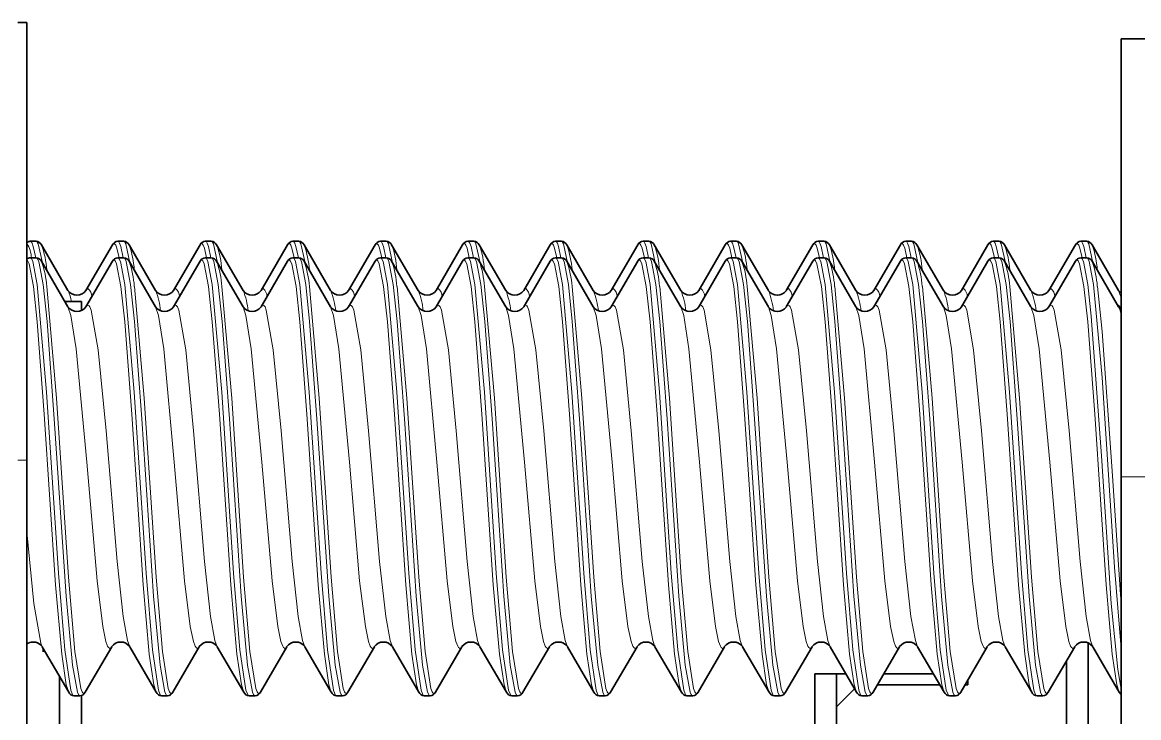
# Model space of a CAD drawing. Extents: x 386 to 1062, y 188 to 634.
# Drawn here: x 771.57 to 776.68, y 433.82 to 437 of the extents above; entities that cross this region are included whole.
import ezdxf

# ---------------------------------------------------------------- set-up
doc = ezdxf.new("R2010")
doc.units = 0

msp = doc.modelspace()

# ---------------------------------------------------------------- linework, layer by layer
at = {"color": 7, "lineweight": 35, "ltscale": 0.001021}
msp.add_line((771.5948, 437), (771.554, 437), dxfattribs=at)
at = {"color": 7, "lineweight": 35, "ltscale": 0.05}
for p, q in [((771.5948, 435), (771.5948, 437)), ((776.5948, 434.9248), (776.5948, 436.9248))]:
    msp.add_line(p, q, dxfattribs=at)
at = {"color": 7, "lineweight": 35, "ltscale": 0.020125}
msp.add_line((776.5948, 436.9248), (777.3998, 436.9248), dxfattribs=at)
at = {"color": 7, "lineweight": 35, "ltscale": 0.000669861}
for p, q in [((771.6107, 436), (771.6375, 436)), ((772.4106, 436), (772.4374, 436)), ((773.6107, 436), (773.6375, 436)), ((774.4106, 436), (774.4374, 436)), ((775.6107, 436), (775.6375, 436)), ((776.4106, 436), (776.4374, 436)), ((771.6107, 435.9248), (771.6375, 435.9248)), ((772.4106, 435.9248), (772.4374, 435.9248)), ((773.6107, 435.9248), (773.6375, 435.9248)), ((774.4106, 435.9248), (774.4374, 435.9248)), ((775.6107, 435.9248), (775.6375, 435.9248)), ((776.4106, 435.9248), (776.4374, 435.9248)), ((772.6107, 433.9248), (772.6375, 433.9248)), ((773.4106, 433.9248), (773.4374, 433.9248)), ((774.6107, 433.9248), (774.6375, 433.9248)), ((775.4106, 433.9248), (775.4374, 433.9248))]:
    msp.add_line(p, q, dxfattribs=at)
at = {"color": 7, "lineweight": 35, "ltscale": 0.006017}
for p, q in [((771.6619, 435.9839), (771.783, 435.7758)), ((771.9862, 435.9839), (771.8652, 435.7758)), ((772.0619, 435.9839), (772.1829, 435.7758)), ((772.4619, 435.9839), (772.5829, 435.7758)), ((772.7862, 435.9839), (772.6652, 435.7758)), ((773.2619, 435.9839), (773.3829, 435.7758)), ((773.5862, 435.9839), (773.4651, 435.7758)), ((773.6619, 435.9839), (773.783, 435.7758)), ((773.9862, 435.9839), (773.8652, 435.7758)), ((774.0619, 435.9839), (774.1829, 435.7758)), ((774.4619, 435.9839), (774.5829, 435.7758)), ((774.7862, 435.9839), (774.6652, 435.7758)), ((775.2619, 435.9839), (775.3829, 435.7758)), ((775.5862, 435.9839), (775.4651, 435.7758)), ((775.6619, 435.9839), (775.783, 435.7758)), ((775.9862, 435.9839), (775.8652, 435.7758)), ((776.0619, 435.9839), (776.1829, 435.7758)), ((776.4619, 435.9839), (776.5829, 435.7758)), ((771.6619, 435.9087), (771.783, 435.7006)), ((771.9862, 435.9087), (771.8652, 435.7006)), ((772.0619, 435.9087), (772.1829, 435.7006)), ((772.4619, 435.9087), (772.5829, 435.7006)), ((772.7862, 435.9087), (772.6652, 435.7006)), ((773.2619, 435.9087), (773.3829, 435.7006)), ((773.5862, 435.9087), (773.4651, 435.7006)), ((773.6619, 435.9087), (773.783, 435.7006)), ((773.9862, 435.9087), (773.8652, 435.7006)), ((774.0619, 435.9087), (774.1829, 435.7006)), ((774.4619, 435.9087), (774.5829, 435.7006)), ((774.7862, 435.9087), (774.6652, 435.7006)), ((775.2619, 435.9087), (775.3829, 435.7006)), ((775.5862, 435.9087), (775.4651, 435.7006)), ((775.6619, 435.9087), (775.783, 435.7006)), ((775.9862, 435.9087), (775.8652, 435.7006)), ((776.0619, 435.9087), (776.1829, 435.7006)), ((776.4619, 435.9087), (776.5829, 435.7006)), ((772.2619, 433.9409), (772.3829, 434.1489)), ((772.6619, 433.9409), (772.783, 434.1489)), ((773.0619, 433.9409), (773.1829, 434.1489)), ((773.4619, 433.9409), (773.5829, 434.1489)), ((774.2619, 433.9409), (774.3829, 434.1489)), ((774.6619, 433.9409), (774.783, 434.1489)), ((775.0619, 433.9409), (775.1829, 434.1489)), ((775.4619, 433.9409), (775.5829, 434.1489)), ((776.2619, 433.9409), (776.3829, 434.1489))]:
    msp.add_line(p, q, dxfattribs=at)
at = {"color": 7, "lineweight": 35, "ltscale": 0.000671387}
for p, q in [((772.0106, 436), (772.0375, 436)), ((772.8106, 436), (772.8375, 436)), ((773.2106, 436), (773.2375, 436)), ((774.0106, 436), (774.0375, 436)), ((774.8106, 436), (774.8375, 436)), ((775.2106, 436), (775.2375, 436)), ((776.0106, 436), (776.0375, 436)), ((772.0106, 435.9248), (772.0375, 435.9248)), ((772.8106, 435.9248), (772.8375, 435.9248)), ((773.2106, 435.9248), (773.2375, 435.9248)), ((774.0106, 435.9248), (774.0375, 435.9248)), ((774.8106, 435.9248), (774.8375, 435.9248)), ((775.2106, 435.9248), (775.2375, 435.9248)), ((776.0106, 435.9248), (776.0375, 435.9248)), ((771.8106, 433.9248), (771.8375, 433.9248)), ((772.2106, 433.9248), (772.2375, 433.9248)), ((773.0106, 433.9248), (773.0375, 433.9248)), ((773.8106, 433.9248), (773.8375, 433.9248)), ((774.2106, 433.9248), (774.2375, 433.9248)), ((775.0106, 433.9248), (775.0375, 433.9248)), ((775.8106, 433.9248), (775.8375, 433.9248)), ((776.2106, 433.9248), (776.2375, 433.9248))]:
    msp.add_line(p, q, dxfattribs=at)
at = {"color": 7, "lineweight": 35, "ltscale": 0.006018}
for p, q in [((772.3862, 435.9839), (772.2651, 435.7758)), ((772.8619, 435.9839), (772.983, 435.7758)), ((773.1862, 435.9839), (773.0651, 435.7758)), ((774.3862, 435.9839), (774.2651, 435.7758)), ((774.8619, 435.9839), (774.983, 435.7758)), ((775.1862, 435.9839), (775.0651, 435.7758)), ((776.3862, 435.9839), (776.2651, 435.7758)), ((772.3862, 435.9087), (772.2651, 435.7006)), ((772.8619, 435.9087), (772.983, 435.7006)), ((773.1862, 435.9087), (773.0651, 435.7006)), ((774.3862, 435.9087), (774.2651, 435.7006)), ((774.8619, 435.9087), (774.983, 435.7006)), ((775.1862, 435.9087), (775.0651, 435.7006)), ((776.3862, 435.9087), (776.2651, 435.7006)), ((771.7862, 433.9409), (771.6652, 434.1489)), ((771.8619, 433.9409), (771.983, 434.1489)), ((772.5862, 433.9409), (772.4651, 434.1489)), ((772.9862, 433.9409), (772.8652, 434.1489)), ((773.7862, 433.9409), (773.6652, 434.1489)), ((773.8619, 433.9409), (773.983, 434.1489)), ((774.5862, 433.9409), (774.4651, 434.1489)), ((774.9862, 433.9409), (774.8652, 434.1489)), ((775.7862, 433.9409), (775.6652, 434.1489)), ((775.8619, 433.9409), (775.983, 434.1489)), ((776.5862, 433.9409), (776.4651, 434.1489))]:
    msp.add_line(p, q, dxfattribs=at)
at = {"color": 7, "lineweight": 13, "ltscale": 0.000798874}
msp.add_line((776.5829, 435.7758), (776.5939, 435.7458), dxfattribs=at)
at = {"color": 7, "lineweight": 35, "ltscale": 0.000424612}
msp.add_line((776.5948, 435.7637), (776.5829, 435.7758), dxfattribs=at)
at = {"color": 7, "lineweight": 35, "ltscale": 0.001897}
msp.add_line((771.7689, 435.7248), (771.8448, 435.7248), dxfattribs=at)
at = {"color": 7, "lineweight": 35, "ltscale": 0.001027}
msp.add_line((771.8448, 435.7248), (771.8448, 435.6837), dxfattribs=at)
at = {"color": 7, "lineweight": 35, "ltscale": 0.000420844}
msp.add_line((776.5947, 435.6885), (776.5829, 435.7006), dxfattribs=at)
at = {"color": 7, "lineweight": 13, "ltscale": 0.001021}
msp.add_line((771.5948, 435), (771.554, 435), dxfattribs=at)
at = {"color": 7, "lineweight": 35}
msp.add_line((771.5948, 406), (771.5948, 435), dxfattribs=at)
at = {"color": 7, "lineweight": 35, "ltscale": 0.2125}
msp.add_line((776.5948, 434.9248), (776.5948, 426.4248), dxfattribs=at)
at = {"color": 7, "lineweight": 13, "ltscale": 0.020125}
msp.add_line((776.5948, 434.9248), (777.3998, 434.9248), dxfattribs=at)
at = {"color": 7, "lineweight": 35, "ltscale": 0.000405121}
msp.add_line((771.6698, 434.1248), (771.6698, 434.141), dxfattribs=at)
at = {"color": 7, "lineweight": 35, "ltscale": 0.006019}
for p, q in [((772.1862, 433.9409), (772.0651, 434.1489)), ((773.3862, 433.9409), (773.2651, 434.1489)), ((774.1862, 433.9409), (774.0651, 434.1489)), ((775.3862, 433.9409), (775.2651, 434.1489)), ((776.1862, 433.9409), (776.0651, 434.1489))]:
    msp.add_line(p, q, dxfattribs=at)
at = {"color": 7, "lineweight": 35, "ltscale": 0.009776}
msp.add_line((776.4448, 434.1658), (776.4448, 433.7748), dxfattribs=at)
msp.add_line((776.4448, 434.1658), (776.4448, 433.7748), dxfattribs=at)
at = {"color": 7, "lineweight": 35, "ltscale": 0.033964}
msp.add_line((776.3448, 432.7248), (776.3448, 434.0833), dxfattribs=at)
msp.add_line((776.3448, 432.7248), (776.3448, 434.0833), dxfattribs=at)
at = {"color": 7, "lineweight": 35, "ltscale": 0.0075}
msp.add_line((775.1948, 434.0248), (775.1948, 433.7248), dxfattribs=at)
at = {"color": 7, "lineweight": 35, "ltscale": 0.003566}
msp.add_line((775.3374, 434.0248), (775.1948, 434.0248), dxfattribs=at)
at = {"color": 7, "lineweight": 35, "ltscale": 0.003751}
msp.add_line((775.2948, 434.0248), (775.2948, 433.8748), dxfattribs=at)
msp.add_line((775.2948, 434.0248), (775.2948, 433.8748), dxfattribs=at)
at = {"color": 7, "lineweight": 35, "ltscale": 0.03}
msp.add_line((775.2948, 434.0248), (775.2948, 432.8248), dxfattribs=at)
at = {"color": 7, "lineweight": 35, "ltscale": 0.005666}
msp.add_line((775.7374, 434.0248), (775.5107, 434.0248), dxfattribs=at)
at = {"color": 7, "lineweight": 35, "ltscale": 0.005932}
msp.add_line((771.7448, 434.0121), (771.7448, 433.7748), dxfattribs=at)
at = {"color": 7, "lineweight": 35, "ltscale": 0.009682}
msp.add_line((771.7448, 433.6248), (771.7448, 434.0121), dxfattribs=at)
at = {"color": 7, "lineweight": 35, "ltscale": 0.007121}
for p, q in [((775.7665, 433.9748), (775.4816, 433.9748)), ((775.7665, 433.9748), (775.4816, 433.9748)), ((775.4816, 433.9748), (775.7665, 433.9748))]:
    msp.add_line(p, q, dxfattribs=at)
at = {"color": 7, "lineweight": 35, "ltscale": 0.000328064}
for p, q in [((775.8948, 433.9748), (775.8817, 433.9748)), ((775.8948, 433.9748), (775.8817, 433.9748)), ((775.8817, 433.9748), (775.8948, 433.9748))]:
    msp.add_line(p, q, dxfattribs=at)
at = {"color": 7, "lineweight": 35, "ltscale": 0.000565338}
for p, q in [((775.8948, 433.9974), (775.8948, 433.9748)), ((775.8948, 433.9974), (775.8948, 433.9748)), ((775.8948, 433.9748), (775.8948, 433.9974))]:
    msp.add_line(p, q, dxfattribs=at)
at = {"color": 7, "lineweight": 35, "ltscale": 0.032528}
msp.add_line((771.8448, 432.6248), (771.8448, 433.9259), dxfattribs=at)
at = {"color": 7, "lineweight": 35, "ltscale": 0.002903}
msp.add_line((775.3769, 433.9569), (775.2948, 433.8748), dxfattribs=at)
msp.add_line((775.3769, 433.9569), (775.2948, 433.8748), dxfattribs=at)
msp.add_line((775.3769, 433.9569), (775.2948, 433.8748), dxfattribs=at)
at = {"color": 7, "lineweight": 35, "ltscale": 0.000336425}
msp.add_line((776.5948, 433.9305), (776.5862, 433.9409), dxfattribs=at)
at = {"color": 7, "lineweight": 35, "ltscale": 0.0225}
msp.add_line((775.2948, 433.8748), (775.2948, 432.9748), dxfattribs=at)
msp.add_line((775.2948, 433.8748), (775.2948, 432.9748), dxfattribs=at)
at = {"color": 7, "lineweight": 13}
for points in [[(771.6355, 435.9247), (771.6245, 435.9762), (771.619, 435.9914), (771.6152, 435.9974), (771.6133, 435.9991), (771.6105, 436)], [(771.666, 435.9017), (771.6472, 435.9884), (771.6429, 435.9964), (771.6407, 435.9987), (771.6386, 435.9998), (771.6375, 436)], [(772.0165, 435.9247), (772.0063, 435.9694), (772.0011, 435.9825), (771.9976, 435.9877), (771.9959, 435.9891), (771.9933, 435.99)], [(772.0355, 435.9247), (772.0245, 435.9762), (772.019, 435.9914), (772.0153, 435.9974), (772.0134, 435.9991), (772.0106, 436)], [(772.0659, 435.9017), (772.0472, 435.9884), (772.0429, 435.9964), (772.0408, 435.9987), (772.0386, 435.9998), (772.0375, 436)], [(772.4165, 435.9247), (772.4063, 435.9694), (772.4011, 435.9825), (772.3976, 435.9877), (772.3959, 435.9891), (772.3932, 435.99)], [(772.4355, 435.9247), (772.4246, 435.9762), (772.4189, 435.9914), (772.4152, 435.9974), (772.4134, 435.9991), (772.4106, 436)], [(772.4659, 435.9017), (772.4471, 435.9884), (772.4429, 435.9964), (772.4407, 435.9987), (772.4386, 435.9998), (772.4376, 436)], [(772.8165, 435.9247), (772.8063, 435.9694), (772.8011, 435.9825), (772.7976, 435.9877), (772.7959, 435.9891), (772.7933, 435.99)], [(772.8355, 435.9247), (772.8245, 435.9762), (772.819, 435.9914), (772.8152, 435.9974), (772.8134, 435.9991), (772.8105, 436)], [(772.866, 435.9017), (772.8472, 435.9884), (772.8429, 435.9964), (772.8408, 435.9987), (772.8386, 435.9998), (772.8375, 436)], [(773.2165, 435.9247), (773.2063, 435.9694), (773.2011, 435.9825), (773.1976, 435.9877), (773.1959, 435.9891), (773.1933, 435.99)], [(773.2355, 435.9247), (773.2245, 435.9762), (773.219, 435.9914), (773.2153, 435.9974), (773.2134, 435.9991), (773.2106, 436)], [(773.2659, 435.9017), (773.2471, 435.9884), (773.2429, 435.9964), (773.2407, 435.9987), (773.2386, 435.9998), (773.2375, 436)], [(773.6165, 435.9247), (773.6063, 435.9694), (773.6011, 435.9825), (773.5976, 435.9877), (773.5959, 435.9891), (773.5933, 435.99)], [(773.6355, 435.9247), (773.6245, 435.9762), (773.619, 435.9914), (773.6152, 435.9974), (773.6133, 435.9991), (773.6105, 436)], [(773.666, 435.9017), (773.6472, 435.9884), (773.6429, 435.9964), (773.6407, 435.9987), (773.6386, 435.9998), (773.6375, 436)], [(774.0165, 435.9247), (774.0063, 435.9694), (774.0011, 435.9825), (773.9976, 435.9877), (773.9959, 435.9891), (773.9933, 435.99)], [(774.0355, 435.9247), (774.0245, 435.9762), (774.019, 435.9914), (774.0153, 435.9974), (774.0134, 435.9991), (774.0106, 436)], [(774.0659, 435.9017), (774.0472, 435.9884), (774.0429, 435.9964), (774.0408, 435.9987), (774.0386, 435.9998), (774.0375, 436)], [(774.4165, 435.9247), (774.4063, 435.9694), (774.4011, 435.9825), (774.3976, 435.9877), (774.3959, 435.9891), (774.3932, 435.99)], [(774.4355, 435.9247), (774.4246, 435.9762), (774.4189, 435.9914), (774.4152, 435.9974), (774.4134, 435.9991), (774.4106, 436)], [(774.4659, 435.9017), (774.4471, 435.9884), (774.4429, 435.9964), (774.4407, 435.9987), (774.4386, 435.9998), (774.4376, 436)], [(774.8165, 435.9247), (774.8063, 435.9694), (774.8011, 435.9825), (774.7976, 435.9877), (774.7959, 435.9891), (774.7933, 435.99)], [(774.8355, 435.9247), (774.8245, 435.9762), (774.819, 435.9914), (774.8152, 435.9974), (774.8134, 435.9991), (774.8105, 436)], [(774.866, 435.9017), (774.8472, 435.9884), (774.8429, 435.9964), (774.8408, 435.9987), (774.8386, 435.9998), (774.8375, 436)], [(775.2165, 435.9247), (775.2063, 435.9694), (775.2011, 435.9825), (775.1976, 435.9877), (775.1959, 435.9891), (775.1933, 435.99)], [(775.2355, 435.9247), (775.2245, 435.9762), (775.219, 435.9914), (775.2153, 435.9974), (775.2134, 435.9991), (775.2106, 436)], [(775.2659, 435.9017), (775.2471, 435.9884), (775.2429, 435.9964), (775.2407, 435.9987), (775.2386, 435.9998), (775.2375, 436)], [(775.6165, 435.9247), (775.6063, 435.9694), (775.6011, 435.9825), (775.5976, 435.9877), (775.5959, 435.9891), (775.5933, 435.99)], [(775.6355, 435.9247), (775.6245, 435.9762), (775.619, 435.9914), (775.6152, 435.9974), (775.6133, 435.9991), (775.6105, 436)], [(775.666, 435.9017), (775.6472, 435.9884), (775.6429, 435.9964), (775.6407, 435.9987), (775.6386, 435.9998), (775.6375, 436)], [(776.0165, 435.9247), (776.0063, 435.9694), (776.0011, 435.9825), (775.9976, 435.9877), (775.9959, 435.9891), (775.9933, 435.99)], [(776.0355, 435.9247), (776.0245, 435.9762), (776.019, 435.9914), (776.0153, 435.9974), (776.0134, 435.9991), (776.0106, 436)], [(776.0659, 435.9017), (776.0472, 435.9884), (776.0429, 435.9964), (776.0408, 435.9987), (776.0386, 435.9998), (776.0375, 436)], [(776.4165, 435.9247), (776.4063, 435.9694), (776.4011, 435.9825), (776.3976, 435.9877), (776.3959, 435.9891), (776.3932, 435.99)], [(776.4355, 435.9247), (776.4246, 435.9762), (776.4189, 435.9914), (776.4152, 435.9974), (776.4134, 435.9991), (776.4106, 436)], [(776.4659, 435.9017), (776.4471, 435.9884), (776.4429, 435.9964), (776.4407, 435.9987), (776.4386, 435.9998), (776.4376, 436)], [(771.6252, 435.793), (771.6051, 435.8977), (771.5983, 435.9117), (771.5948, 435.9145)], [(771.6425, 435.8023), (771.6225, 435.9074), (771.6157, 435.9217), (771.6122, 435.9245), (771.6105, 435.9248)], [(771.6693, 435.8023), (771.6494, 435.9072), (771.6426, 435.9215), (771.6392, 435.9244), (771.6375, 435.9248)], [(772.0251, 435.793), (772.0052, 435.8974), (771.9984, 435.9116), (771.9949, 435.9144), (771.9933, 435.9148)], [(772.0425, 435.8023), (772.0225, 435.9074), (772.0157, 435.9217), (772.0122, 435.9245), (772.0106, 435.9248)], [(772.0693, 435.8023), (772.0494, 435.9072), (772.0426, 435.9215), (772.0392, 435.9244), (772.0375, 435.9248)], [(772.4252, 435.793), (772.4052, 435.8974), (772.3984, 435.9116), (772.395, 435.9144), (772.3932, 435.9148)], [(772.4424, 435.8023), (772.4225, 435.9074), (772.4156, 435.9217), (772.4122, 435.9245), (772.4106, 435.9248)], [(772.4693, 435.8023), (772.4494, 435.9072), (772.4426, 435.9215), (772.4392, 435.9244), (772.4376, 435.9248)], [(772.8252, 435.793), (772.8052, 435.8974), (772.7983, 435.9116), (772.7949, 435.9144), (772.7933, 435.9148)], [(772.8425, 435.8023), (772.8225, 435.9074), (772.8157, 435.9217), (772.8122, 435.9245), (772.8105, 435.9248)], [(772.8693, 435.8023), (772.8494, 435.9072), (772.8426, 435.9215), (772.8392, 435.9244), (772.8375, 435.9248)], [(773.2252, 435.793), (773.2052, 435.8974), (773.1984, 435.9116), (773.1949, 435.9144), (773.1933, 435.9148)], [(773.2425, 435.8023), (773.2225, 435.9074), (773.2156, 435.9217), (773.2122, 435.9245), (773.2106, 435.9248)], [(773.2693, 435.8023), (773.2495, 435.9072), (773.2426, 435.9215), (773.2392, 435.9244), (773.2375, 435.9248)], [(773.6252, 435.793), (773.6052, 435.8974), (773.5984, 435.9116), (773.5949, 435.9144), (773.5933, 435.9148)], [(773.6425, 435.8023), (773.6225, 435.9074), (773.6157, 435.9217), (773.6122, 435.9245), (773.6105, 435.9248)], [(773.6693, 435.8023), (773.6494, 435.9072), (773.6426, 435.9215), (773.6392, 435.9244), (773.6375, 435.9248)], [(774.0251, 435.793), (774.0052, 435.8974), (773.9984, 435.9116), (773.9949, 435.9144), (773.9933, 435.9148)], [(774.0425, 435.8023), (774.0225, 435.9074), (774.0157, 435.9217), (774.0122, 435.9245), (774.0106, 435.9248)], [(774.0693, 435.8023), (774.0494, 435.9072), (774.0426, 435.9215), (774.0392, 435.9244), (774.0375, 435.9248)], [(774.4252, 435.793), (774.4052, 435.8974), (774.3984, 435.9116), (774.395, 435.9144), (774.3932, 435.9148)], [(774.4424, 435.8023), (774.4225, 435.9074), (774.4156, 435.9217), (774.4122, 435.9245), (774.4106, 435.9248)], [(774.4693, 435.8023), (774.4494, 435.9072), (774.4426, 435.9215), (774.4392, 435.9244), (774.4376, 435.9248)], [(774.8252, 435.793), (774.8052, 435.8974), (774.7983, 435.9116), (774.7949, 435.9144), (774.7933, 435.9148)], [(774.8425, 435.8023), (774.8225, 435.9074), (774.8157, 435.9217), (774.8122, 435.9245), (774.8105, 435.9248)], [(774.8693, 435.8023), (774.8494, 435.9072), (774.8426, 435.9215), (774.8392, 435.9244), (774.8375, 435.9248)], [(775.2252, 435.793), (775.2052, 435.8974), (775.1984, 435.9116), (775.1949, 435.9144), (775.1933, 435.9148)], [(775.2425, 435.8023), (775.2225, 435.9074), (775.2156, 435.9217), (775.2122, 435.9245), (775.2106, 435.9248)], [(775.2693, 435.8023), (775.2495, 435.9072), (775.2426, 435.9215), (775.2392, 435.9244), (775.2375, 435.9248)], [(775.6252, 435.793), (775.6052, 435.8974), (775.5984, 435.9116), (775.5949, 435.9144), (775.5933, 435.9148)], [(775.6425, 435.8023), (775.6225, 435.9074), (775.6157, 435.9217), (775.6122, 435.9245), (775.6105, 435.9248)], [(775.6693, 435.8023), (775.6494, 435.9072), (775.6426, 435.9215), (775.6392, 435.9244), (775.6375, 435.9248)], [(776.0251, 435.793), (776.0052, 435.8974), (775.9984, 435.9116), (775.9949, 435.9144), (775.9933, 435.9148)], [(776.0425, 435.8023), (776.0225, 435.9074), (776.0157, 435.9217), (776.0122, 435.9245), (776.0106, 435.9248)], [(776.0693, 435.8023), (776.0494, 435.9072), (776.0426, 435.9215), (776.0392, 435.9244), (776.0375, 435.9248)], [(776.4252, 435.793), (776.4052, 435.8974), (776.3984, 435.9116), (776.395, 435.9144), (776.3932, 435.9148)], [(776.4424, 435.8023), (776.4225, 435.9074), (776.4156, 435.9217), (776.4122, 435.9245), (776.4106, 435.9248)], [(776.4693, 435.8023), (776.4494, 435.9072), (776.4426, 435.9215), (776.4392, 435.9244), (776.4376, 435.9248)], [(771.7862, 433.9409), (771.7753, 433.974), (771.7543, 434.1143), (771.7264, 434.4319), (771.6746, 435.2101), (771.6425, 435.633), (771.6252, 435.793)], [(771.8105, 433.9248), (771.809, 433.9251), (771.8057, 433.9277), (771.8026, 433.9329), (771.7961, 433.9505), (771.7687, 434.1343), (771.7397, 434.4841), (771.6854, 435.3114), (771.6425, 435.8023)], [(771.8375, 433.9248), (771.8362, 433.925), (771.8337, 433.9265), (771.8311, 433.9298), (771.8259, 433.9411), (771.8035, 434.0638), (771.7742, 434.3792), (771.7204, 435.1901), (771.6873, 435.6345), (771.6693, 435.8023)], [(771.8549, 433.9348), (771.8533, 433.9351), (771.8502, 433.9374), (771.8471, 433.942), (771.841, 433.9581), (771.8145, 434.1268), (771.7855, 434.4666), (771.7312, 435.2842), (771.6866, 435.7941)], [(772.1862, 433.9409), (772.1753, 433.974), (772.1543, 434.1143), (772.1265, 434.4319), (772.0746, 435.2101), (772.0425, 435.633), (772.0251, 435.793)], [(772.2106, 433.9248), (772.209, 433.9251), (772.2057, 433.9277), (772.2025, 433.9329), (772.1962, 433.9505), (772.1686, 434.1343), (772.1397, 434.4841), (772.0853, 435.3114), (772.0425, 435.8023)], [(772.2375, 433.9248), (772.2363, 433.925), (772.2336, 433.9265), (772.2311, 433.9298), (772.226, 433.9411), (772.2035, 434.0638), (772.1742, 434.3792), (772.1204, 435.1901), (772.0872, 435.6345), (772.0693, 435.8023)], [(772.2548, 433.9348), (772.2533, 433.9351), (772.2502, 433.9374), (772.2471, 433.942), (772.241, 433.9581), (772.2145, 434.1268), (772.1855, 434.4666), (772.1312, 435.2842), (772.0866, 435.7941)], [(772.5862, 433.9409), (772.5753, 433.974), (772.5543, 434.1143), (772.5264, 434.4319), (772.4747, 435.2101), (772.4425, 435.633), (772.4252, 435.793)], [(772.6105, 433.9248), (772.6089, 433.9251), (772.6057, 433.9277), (772.6025, 433.9329), (772.5961, 433.9505), (772.5687, 434.1343), (772.5397, 434.4841), (772.4854, 435.3114), (772.4424, 435.8023)], [(772.6375, 433.9248), (772.6362, 433.925), (772.6337, 433.9265), (772.6311, 433.9298), (772.6259, 433.9411), (772.6035, 434.0638), (772.5742, 434.3792), (772.5204, 435.1901), (772.4872, 435.6345), (772.4693, 435.8023)], [(772.6548, 433.9348), (772.6533, 433.9351), (772.6502, 433.9374), (772.6472, 433.942), (772.641, 433.9581), (772.6145, 434.1268), (772.5854, 434.4666), (772.5312, 435.2842), (772.4866, 435.7941)], [(772.9862, 433.9409), (772.9753, 433.974), (772.9543, 434.1143), (772.9265, 434.4319), (772.8746, 435.2101), (772.8425, 435.633), (772.8252, 435.793)], [(773.0106, 433.9248), (773.009, 433.9251), (773.0057, 433.9277), (773.0025, 433.9329), (772.9962, 433.9505), (772.9687, 434.1343), (772.9397, 434.4841), (772.8854, 435.3114), (772.8425, 435.8023)], [(773.0375, 433.9248), (773.0363, 433.925), (773.0337, 433.9265), (773.0311, 433.9298), (773.0259, 433.9411), (773.0035, 434.0638), (772.9742, 434.3792), (772.9203, 435.1901), (772.8872, 435.6345), (772.8693, 435.8023)], [(773.0548, 433.9348), (773.0533, 433.9351), (773.0502, 433.9374), (773.0471, 433.942), (773.041, 433.9581), (773.0145, 434.1268), (772.9855, 434.4666), (772.9312, 435.2842), (772.8866, 435.7941)], [(773.3862, 433.9409), (773.3753, 433.974), (773.3543, 434.1143), (773.3265, 434.4319), (773.2747, 435.2101), (773.2425, 435.633), (773.2252, 435.793)], [(773.4106, 433.9248), (773.4089, 433.9251), (773.4058, 433.9277), (773.4025, 433.9329), (773.3962, 433.9505), (773.3687, 434.1343), (773.3397, 434.4841), (773.2853, 435.3114), (773.2425, 435.8023)], [(773.4376, 433.9248), (773.4362, 433.925), (773.4337, 433.9265), (773.4311, 433.9298), (773.426, 433.9411), (773.4035, 434.0638), (773.3742, 434.3792), (773.3204, 435.1901), (773.2872, 435.6345), (773.2693, 435.8023)], [(773.4548, 433.9348), (773.4533, 433.9351), (773.4502, 433.9374), (773.4471, 433.942), (773.441, 433.9581), (773.4145, 434.1268), (773.3854, 434.4666), (773.3312, 435.2842), (773.2866, 435.7941)], [(773.7862, 433.9409), (773.7753, 433.974), (773.7543, 434.1143), (773.7264, 434.4319), (773.6746, 435.2101), (773.6425, 435.633), (773.6252, 435.793)], [(773.8105, 433.9248), (773.809, 433.9251), (773.8057, 433.9277), (773.8026, 433.9329), (773.7961, 433.9505), (773.7687, 434.1343), (773.7397, 434.4841), (773.6854, 435.3114), (773.6425, 435.8023)], [(773.8375, 433.9248), (773.8362, 433.925), (773.8337, 433.9265), (773.8311, 433.9298), (773.8259, 433.9411), (773.8035, 434.0638), (773.7742, 434.3792), (773.7204, 435.1901), (773.6873, 435.6345), (773.6693, 435.8023)], [(773.8549, 433.9348), (773.8533, 433.9351), (773.8502, 433.9374), (773.8471, 433.942), (773.841, 433.9581), (773.8145, 434.1268), (773.7855, 434.4666), (773.7312, 435.2842), (773.6866, 435.7941)], [(774.1862, 433.9409), (774.1753, 433.974), (774.1543, 434.1143), (774.1265, 434.4319), (774.0746, 435.2101), (774.0425, 435.633), (774.0251, 435.793)], [(774.2106, 433.9248), (774.209, 433.9251), (774.2057, 433.9277), (774.2025, 433.9329), (774.1962, 433.9505), (774.1686, 434.1343), (774.1397, 434.4841), (774.0853, 435.3114), (774.0425, 435.8023)], [(774.2375, 433.9248), (774.2363, 433.925), (774.2336, 433.9265), (774.2311, 433.9298), (774.226, 433.9411), (774.2035, 434.0638), (774.1742, 434.3792), (774.1204, 435.1901), (774.0872, 435.6345), (774.0693, 435.8023)], [(774.2548, 433.9348), (774.2533, 433.9351), (774.2502, 433.9374), (774.2471, 433.942), (774.241, 433.9581), (774.2145, 434.1268), (774.1855, 434.4666), (774.1312, 435.2842), (774.0866, 435.7941)], [(774.5862, 433.9409), (774.5753, 433.974), (774.5543, 434.1143), (774.5264, 434.4319), (774.4747, 435.2101), (774.4425, 435.633), (774.4252, 435.793)], [(774.6105, 433.9248), (774.6089, 433.9251), (774.6057, 433.9277), (774.6025, 433.9329), (774.5961, 433.9505), (774.5687, 434.1343), (774.5397, 434.4841), (774.4854, 435.3114), (774.4424, 435.8023)], [(774.6375, 433.9248), (774.6362, 433.925), (774.6337, 433.9265), (774.6311, 433.9298), (774.6259, 433.9411), (774.6035, 434.0638), (774.5742, 434.3792), (774.5204, 435.1901), (774.4872, 435.6345), (774.4693, 435.8023)], [(774.6548, 433.9348), (774.6533, 433.9351), (774.6502, 433.9374), (774.6472, 433.942), (774.641, 433.9581), (774.6145, 434.1268), (774.5854, 434.4666), (774.5312, 435.2842), (774.4866, 435.7941)], [(774.9862, 433.9409), (774.9753, 433.974), (774.9543, 434.1143), (774.9265, 434.4319), (774.8746, 435.2101), (774.8425, 435.633), (774.8252, 435.793)], [(775.0106, 433.9248), (775.009, 433.9251), (775.0057, 433.9277), (775.0025, 433.9329), (774.9962, 433.9505), (774.9687, 434.1343), (774.9397, 434.4841), (774.8854, 435.3114), (774.8425, 435.8023)], [(775.0375, 433.9248), (775.0363, 433.925), (775.0337, 433.9265), (775.0311, 433.9298), (775.0259, 433.9411), (775.0035, 434.0638), (774.9742, 434.3792), (774.9203, 435.1901), (774.8872, 435.6345), (774.8693, 435.8023)], [(775.0548, 433.9348), (775.0533, 433.9351), (775.0502, 433.9374), (775.0471, 433.942), (775.041, 433.9581), (775.0145, 434.1268), (774.9855, 434.4666), (774.9312, 435.2842), (774.8866, 435.7941)], [(775.3862, 433.9409), (775.3753, 433.974), (775.3543, 434.1143), (775.3265, 434.4319), (775.2747, 435.2101), (775.2425, 435.633), (775.2252, 435.793)], [(775.4106, 433.9248), (775.4089, 433.9251), (775.4058, 433.9277), (775.4025, 433.9329), (775.3962, 433.9505), (775.3687, 434.1343), (775.3397, 434.4841), (775.2853, 435.3114), (775.2425, 435.8023)], [(775.4376, 433.9248), (775.4362, 433.925), (775.4337, 433.9265), (775.4311, 433.9298), (775.426, 433.9411), (775.4035, 434.0638), (775.3742, 434.3792), (775.3204, 435.1901), (775.2872, 435.6345), (775.2693, 435.8023)], [(775.4548, 433.9348), (775.4533, 433.9351), (775.4502, 433.9374), (775.4471, 433.942), (775.441, 433.9581), (775.4145, 434.1268), (775.3854, 434.4666), (775.3312, 435.2842), (775.2866, 435.7941)], [(775.7862, 433.9409), (775.7753, 433.974), (775.7543, 434.1143), (775.7264, 434.4319), (775.6746, 435.2101), (775.6425, 435.633), (775.6252, 435.793)], [(775.8105, 433.9248), (775.809, 433.9251), (775.8057, 433.9277), (775.8026, 433.9329), (775.7961, 433.9505), (775.7687, 434.1343), (775.7397, 434.4841), (775.6854, 435.3114), (775.6425, 435.8023)], [(775.8375, 433.9248), (775.8362, 433.925), (775.8337, 433.9265), (775.8311, 433.9298), (775.8259, 433.9411), (775.8035, 434.0638), (775.7742, 434.3792), (775.7204, 435.1901), (775.6873, 435.6345), (775.6693, 435.8023)], [(775.8549, 433.9348), (775.8533, 433.9351), (775.8502, 433.9374), (775.8471, 433.942), (775.841, 433.9581), (775.8145, 434.1268), (775.7855, 434.4666), (775.7312, 435.2842), (775.6866, 435.7941)], [(776.1862, 433.9409), (776.1753, 433.974), (776.1543, 434.1143), (776.1265, 434.4319), (776.0746, 435.2101), (776.0425, 435.633), (776.0251, 435.793)], [(776.2106, 433.9248), (776.209, 433.9251), (776.2057, 433.9277), (776.2025, 433.9329), (776.1962, 433.9505), (776.1686, 434.1343), (776.1397, 434.4841), (776.0853, 435.3114), (776.0425, 435.8023)], [(776.2375, 433.9248), (776.2363, 433.925), (776.2336, 433.9265), (776.2311, 433.9298), (776.226, 433.9411), (776.2035, 434.0638), (776.1742, 434.3792), (776.1204, 435.1901), (776.0872, 435.6345), (776.0693, 435.8023)], [(776.2548, 433.9348), (776.2533, 433.9351), (776.2502, 433.9374), (776.2471, 433.942), (776.241, 433.9581), (776.2145, 434.1268), (776.1855, 434.4666), (776.1312, 435.2842), (776.0866, 435.7941)], [(776.5862, 433.9409), (776.5753, 433.974), (776.5543, 434.1143), (776.5264, 434.4319), (776.4747, 435.2101), (776.4425, 435.633), (776.4252, 435.793)], [(776.5948, 433.9556), (776.5791, 434.0451), (776.5499, 434.3465), (776.5046, 435.0199), (776.4582, 435.6588), (776.4424, 435.8023)], [(776.5948, 434.1412), (776.5645, 434.5124), (776.5075, 435.3786), (776.4693, 435.8023)], [(776.5948, 434.3435), (776.5517, 434.9734), (776.5081, 435.5876), (776.4866, 435.7941)], [(771.874, 435.7083), (771.8771, 435.7074), (771.8792, 435.7058), (771.8832, 435.7002), (771.8892, 435.6862), (771.921, 435.5051), (771.9567, 435.1352), (772.007, 434.5374), (772.0347, 434.2865), (772.0546, 434.1775), (772.0651, 434.1489)], [(772.274, 435.7083), (772.2771, 435.7074), (772.2791, 435.7058), (772.2832, 435.7002), (772.2892, 435.6862), (772.3209, 435.5051), (772.3568, 435.1352), (772.407, 434.5374), (772.4347, 434.2865), (772.4546, 434.1775), (772.4651, 434.1489)], [(772.6741, 435.7083), (772.6771, 435.7074), (772.6791, 435.7058), (772.6832, 435.7002), (772.6892, 435.6862), (772.7209, 435.5051), (772.7567, 435.1352), (772.8069, 434.5374), (772.8347, 434.2865), (772.8546, 434.1775), (772.8652, 434.1489)], [(773.074, 435.7083), (773.0771, 435.7074), (773.0791, 435.7058), (773.0832, 435.7002), (773.0892, 435.6862), (773.121, 435.5051), (773.1567, 435.1352), (773.207, 434.5374), (773.2347, 434.2865), (773.2546, 434.1775), (773.2651, 434.1489)], [(773.4741, 435.7083), (773.4771, 435.7074), (773.4791, 435.7058), (773.4832, 435.7002), (773.4892, 435.6862), (773.5209, 435.5051), (773.5568, 435.1352), (773.607, 434.5374), (773.6346, 434.2865), (773.6546, 434.1775), (773.6652, 434.1489)], [(773.874, 435.7083), (773.8771, 435.7074), (773.8792, 435.7058), (773.8832, 435.7002), (773.8892, 435.6862), (773.921, 435.5051), (773.9567, 435.1352), (774.007, 434.5374), (774.0347, 434.2865), (774.0546, 434.1775), (774.0651, 434.1489)], [(774.274, 435.7083), (774.2771, 435.7074), (774.2791, 435.7058), (774.2832, 435.7002), (774.2892, 435.6862), (774.3209, 435.5051), (774.3568, 435.1352), (774.407, 434.5374), (774.4347, 434.2865), (774.4546, 434.1775), (774.4651, 434.1489)], [(774.6741, 435.7083), (774.6771, 435.7074), (774.6791, 435.7058), (774.6832, 435.7002), (774.6892, 435.6862), (774.7209, 435.5051), (774.7567, 435.1352), (774.8069, 434.5374), (774.8347, 434.2865), (774.8546, 434.1775), (774.8652, 434.1489)], [(775.074, 435.7083), (775.0771, 435.7074), (775.0791, 435.7058), (775.0832, 435.7002), (775.0892, 435.6862), (775.121, 435.5051), (775.1567, 435.1352), (775.207, 434.5374), (775.2347, 434.2865), (775.2546, 434.1775), (775.2651, 434.1489)], [(775.4741, 435.7083), (775.4771, 435.7074), (775.4791, 435.7058), (775.4832, 435.7002), (775.4892, 435.6862), (775.5209, 435.5051), (775.5568, 435.1352), (775.607, 434.5374), (775.6346, 434.2865), (775.6546, 434.1775), (775.6652, 434.1489)], [(775.874, 435.7083), (775.8771, 435.7074), (775.8792, 435.7058), (775.8832, 435.7002), (775.8892, 435.6862), (775.921, 435.5051), (775.9567, 435.1352), (776.007, 434.5374), (776.0347, 434.2865), (776.0546, 434.1775), (776.0651, 434.1489)], [(776.274, 435.7083), (776.2771, 435.7074), (776.2791, 435.7058), (776.2832, 435.7002), (776.2892, 435.6862), (776.3209, 435.5051), (776.3568, 435.1352), (776.407, 434.5374), (776.4347, 434.2865), (776.4546, 434.1775), (776.4651, 434.1489)], [(771.783, 435.7006), (771.7961, 435.6619), (771.8204, 435.5093), (771.8687, 434.9909), (771.9156, 434.4493), (771.9416, 434.2409), (771.9558, 434.1732), (771.9639, 434.1513), (771.9679, 434.1449), (771.972, 434.1417), (771.9741, 434.1413)], [(772.1829, 435.7006), (772.196, 435.6619), (772.2205, 435.5093), (772.2687, 434.9909), (772.3156, 434.4493), (772.3416, 434.2409), (772.3558, 434.1732), (772.3638, 434.1513), (772.3679, 434.1449), (772.372, 434.1417), (772.374, 434.1413)], [(772.5829, 435.7006), (772.5961, 435.6619), (772.6204, 435.5093), (772.6687, 434.9909), (772.7156, 434.4493), (772.7416, 434.2409), (772.7559, 434.1732), (772.7639, 434.1513), (772.7679, 434.1449), (772.772, 434.1417), (772.774, 434.1413)], [(772.983, 435.7006), (772.996, 435.6619), (773.0204, 435.5093), (773.0687, 434.9909), (773.1156, 434.4493), (773.1416, 434.2409), (773.1558, 434.1732), (773.1639, 434.1513), (773.1679, 434.1449), (773.172, 434.1417), (773.1741, 434.1413)], [(773.3829, 435.7006), (773.3961, 435.6619), (773.4205, 435.5093), (773.4687, 434.9909), (773.5156, 434.4493), (773.5416, 434.2409), (773.5558, 434.1732), (773.5638, 434.1513), (773.5679, 434.1449), (773.572, 434.1417), (773.574, 434.1413)], [(773.783, 435.7006), (773.7961, 435.6619), (773.8204, 435.5093), (773.8687, 434.9909), (773.9156, 434.4493), (773.9416, 434.2409), (773.9558, 434.1732), (773.9639, 434.1513), (773.9679, 434.1449), (773.972, 434.1417), (773.9741, 434.1413)], [(774.1829, 435.7006), (774.196, 435.6619), (774.2205, 435.5093), (774.2687, 434.9909), (774.3156, 434.4493), (774.3416, 434.2409), (774.3558, 434.1732), (774.3638, 434.1513), (774.3679, 434.1449), (774.372, 434.1417), (774.374, 434.1413)], [(774.5829, 435.7006), (774.5961, 435.6619), (774.6204, 435.5093), (774.6687, 434.9909), (774.7156, 434.4493), (774.7416, 434.2409), (774.7559, 434.1732), (774.7639, 434.1513), (774.7679, 434.1449), (774.772, 434.1417), (774.774, 434.1413)], [(774.983, 435.7006), (774.996, 435.6619), (775.0204, 435.5093), (775.0687, 434.9909), (775.1156, 434.4493), (775.1416, 434.2409), (775.1558, 434.1732), (775.1639, 434.1513), (775.1679, 434.1449), (775.172, 434.1417), (775.1741, 434.1413)], [(775.3829, 435.7006), (775.3961, 435.6619), (775.4205, 435.5093), (775.4687, 434.9909), (775.5156, 434.4493), (775.5416, 434.2409), (775.5558, 434.1732), (775.5638, 434.1513), (775.5679, 434.1449), (775.572, 434.1417), (775.574, 434.1413)], [(775.783, 435.7006), (775.7961, 435.6619), (775.8204, 435.5093), (775.8687, 434.9909), (775.9156, 434.4493), (775.9416, 434.2409), (775.9558, 434.1732), (775.9639, 434.1513), (775.9679, 434.1449), (775.972, 434.1417), (775.9741, 434.1413)], [(776.1829, 435.7006), (776.196, 435.6619), (776.2205, 435.5093), (776.2687, 434.9909), (776.3156, 434.4493), (776.3416, 434.2409), (776.3558, 434.1732), (776.3638, 434.1513), (776.3679, 434.1449), (776.372, 434.1417), (776.374, 434.1413)], [(771.5948, 434.674), (771.627, 434.3463), (771.6582, 434.1654), (771.6652, 434.1489)]]:
    msp.add_lwpolyline(points, dxfattribs=at)
at = {"color": 7, "lineweight": 35}
for centre, radius, start, end in [((771.6109, 435.9749), 0.0251, 90.7408, 128.2928), ((771.6359, 435.9714), 0.0288, 25.6166, 86.6275), ((772.0123, 435.9714), 0.0288, 93.3691, 154.3686), ((772.0358, 435.9714), 0.0288, 25.6166, 86.6275), ((772.4122, 435.9714), 0.0288, 93.3691, 154.3686), ((772.4359, 435.9714), 0.0288, 25.6166, 86.6275), ((772.8123, 435.9714), 0.0288, 93.3691, 154.3686), ((772.8359, 435.9714), 0.0288, 25.6166, 86.6275), ((773.2122, 435.9714), 0.0288, 93.3691, 154.3686), ((773.2358, 435.9714), 0.0288, 25.6166, 86.6275), ((773.6122, 435.9714), 0.0288, 93.3691, 154.3686), ((773.6359, 435.9714), 0.0288, 25.6166, 86.6275), ((774.0123, 435.9714), 0.0288, 93.3691, 154.3686), ((774.0358, 435.9714), 0.0288, 25.6166, 86.6275), ((774.4122, 435.9714), 0.0288, 93.3691, 154.3686), ((774.4359, 435.9714), 0.0288, 25.6166, 86.6275), ((774.8123, 435.9714), 0.0288, 93.3691, 154.3686), ((774.8359, 435.9714), 0.0288, 25.6166, 86.6275), ((775.2122, 435.9714), 0.0288, 93.3691, 154.3686), ((775.2358, 435.9714), 0.0288, 25.6166, 86.6275), ((775.6122, 435.9714), 0.0288, 93.3691, 154.3686), ((775.6359, 435.9714), 0.0288, 25.6166, 86.6275), ((776.0123, 435.9714), 0.0288, 93.3691, 154.3686), ((776.0358, 435.9714), 0.0288, 25.6166, 86.6275), ((776.4122, 435.9714), 0.0288, 93.3691, 154.3686), ((776.4359, 435.9714), 0.0288, 25.6166, 86.6275), ((771.611, 435.8995), 0.0253, 90.8614, 129.2184), ((771.6359, 435.8962), 0.0288, 25.6166, 86.6275), ((772.0123, 435.8962), 0.0288, 93.3691, 154.3686), ((772.0358, 435.8962), 0.0288, 25.6166, 86.6275), ((772.4122, 435.8962), 0.0288, 93.3691, 154.3686), ((772.4359, 435.8962), 0.0288, 25.6166, 86.6275), ((772.8123, 435.8962), 0.0288, 93.3691, 154.3686), ((772.8359, 435.8962), 0.0288, 25.6166, 86.6275), ((773.2122, 435.8962), 0.0288, 93.3691, 154.3686), ((773.2358, 435.8962), 0.0288, 25.6166, 86.6275), ((773.6122, 435.8962), 0.0288, 93.3691, 154.3686), ((773.6359, 435.8962), 0.0288, 25.6166, 86.6275), ((774.0123, 435.8962), 0.0288, 93.3691, 154.3686), ((774.0358, 435.8962), 0.0288, 25.6166, 86.6275), ((774.4122, 435.8962), 0.0288, 93.3691, 154.3686), ((774.4359, 435.8962), 0.0288, 25.6166, 86.6275), ((774.8123, 435.8962), 0.0288, 93.3691, 154.3686), ((774.8359, 435.8962), 0.0288, 25.6166, 86.6275), ((775.2122, 435.8962), 0.0288, 93.3691, 154.3686), ((775.2358, 435.8962), 0.0288, 25.6166, 86.6275), ((775.6122, 435.8962), 0.0288, 93.3691, 154.3686), ((775.6359, 435.8962), 0.0288, 25.6166, 86.6275), ((776.0123, 435.8962), 0.0288, 93.3691, 154.3686), ((776.0358, 435.8962), 0.0288, 25.6166, 86.6275), ((776.4122, 435.8962), 0.0288, 93.3691, 154.3686), ((776.4359, 435.8962), 0.0288, 25.6166, 86.6275), ((771.8231, 435.8036), 0.0489, 214.6608, 271.0862), ((771.825, 435.8036), 0.0489, 268.9138, 325.3392), ((772.2231, 435.8036), 0.0489, 214.6608, 271.0862), ((772.225, 435.8036), 0.0489, 268.9138, 325.3392), ((772.6231, 435.8036), 0.0489, 214.6608, 271.0862), ((772.625, 435.8036), 0.0489, 268.9138, 325.3392), ((773.0231, 435.8036), 0.0489, 214.6608, 271.0862), ((773.025, 435.8036), 0.0489, 268.9138, 325.3392), ((773.4231, 435.8036), 0.0489, 214.6608, 271.0862), ((773.425, 435.8036), 0.0489, 268.9138, 325.3392), ((773.8231, 435.8036), 0.0489, 214.6608, 271.0862), ((773.825, 435.8036), 0.0489, 268.9138, 325.3392), ((774.2231, 435.8036), 0.0489, 214.6608, 271.0862), ((774.225, 435.8036), 0.0489, 268.9138, 325.3392), ((774.6231, 435.8036), 0.0489, 214.6608, 271.0862), ((774.625, 435.8036), 0.0489, 268.9138, 325.3392), ((775.0231, 435.8036), 0.0489, 214.6608, 271.0862), ((775.025, 435.8036), 0.0489, 268.9138, 325.3392), ((775.4231, 435.8036), 0.0489, 214.6608, 271.0862), ((775.425, 435.8036), 0.0489, 268.9138, 325.3392), ((775.8231, 435.8036), 0.0489, 214.6608, 271.0862), ((775.825, 435.8036), 0.0489, 268.9138, 325.3392), ((776.2231, 435.8036), 0.0489, 214.6608, 271.0862), ((776.225, 435.8036), 0.0489, 268.9138, 325.3392), ((776.5445, 435.6746), 0.0503, 18.1642, 53.1949), ((776.5448, 435.6748), 0.05, 18.0479, 53.295), ((776.5448, 435.6748), 0.05, 18.0489, 53.2984), ((776.5448, 435.6748), 0.05, 18.0489, 53.2986), ((776.5445, 435.6746), 0.0503, 18.1671, 44.9198), ((771.8231, 435.7284), 0.0489, 214.6608, 271.0862), ((771.825, 435.7284), 0.0489, 268.9138, 325.3392), ((772.2231, 435.7284), 0.0489, 214.6608, 271.0862), ((772.225, 435.7284), 0.0489, 268.9138, 325.3392), ((772.6231, 435.7284), 0.0489, 214.6608, 271.0862), ((772.625, 435.7284), 0.0489, 268.9138, 325.3392), ((773.0231, 435.7284), 0.0489, 214.6608, 271.0862), ((773.025, 435.7284), 0.0489, 268.9138, 325.3392), ((773.4231, 435.7284), 0.0489, 214.6608, 271.0862), ((773.425, 435.7284), 0.0489, 268.9138, 325.3392), ((773.8231, 435.7284), 0.0489, 214.6608, 271.0862), ((773.825, 435.7284), 0.0489, 268.9138, 325.3392), ((774.2231, 435.7284), 0.0489, 214.6608, 271.0862), ((774.225, 435.7284), 0.0489, 268.9138, 325.3392), ((774.6231, 435.7284), 0.0489, 214.6608, 271.0862), ((774.625, 435.7284), 0.0489, 268.9138, 325.3392), ((775.0231, 435.7284), 0.0489, 214.6608, 271.0862), ((775.025, 435.7284), 0.0489, 268.9138, 325.3392), ((775.4231, 435.7284), 0.0489, 214.6608, 271.0862), ((775.425, 435.7284), 0.0489, 268.9138, 325.3392), ((775.8231, 435.7284), 0.0489, 214.6608, 271.0862), ((775.825, 435.7284), 0.0489, 268.9138, 325.3392), ((776.2231, 435.7284), 0.0489, 214.6608, 271.0862), ((776.225, 435.7284), 0.0489, 268.9138, 325.3392), ((771.6239, 434.1187), 0.0515, 89.8491, 124.4567), ((771.625, 434.1212), 0.0489, 34.6608, 91.0862), ((772.0231, 434.1212), 0.0489, 88.9138, 145.3392), ((772.025, 434.1212), 0.0489, 34.6608, 91.0862), ((772.4231, 434.1212), 0.0489, 88.9138, 145.3392), ((772.425, 434.1212), 0.0489, 34.6608, 91.0862), ((772.8231, 434.1212), 0.0489, 88.9138, 145.3392), ((772.825, 434.1212), 0.0489, 34.6608, 91.0862), ((773.2231, 434.1212), 0.0489, 88.9138, 145.3392), ((773.225, 434.1212), 0.0489, 34.6608, 91.0862), ((773.6231, 434.1212), 0.0489, 88.9138, 145.3392), ((773.625, 434.1212), 0.0489, 34.6608, 91.0862), ((774.0231, 434.1212), 0.0489, 88.9138, 145.3392), ((774.025, 434.1212), 0.0489, 34.6608, 91.0862), ((774.4231, 434.1212), 0.0489, 88.9138, 145.3392), ((774.425, 434.1212), 0.0489, 34.6608, 91.0862), ((774.8231, 434.1212), 0.0489, 88.9138, 145.3392), ((774.825, 434.1212), 0.0489, 34.6608, 91.0862), ((775.2231, 434.1212), 0.0489, 88.9138, 145.3392), ((775.225, 434.1212), 0.0489, 34.6608, 91.0862), ((775.6231, 434.1212), 0.0489, 88.9138, 145.3392), ((775.625, 434.1212), 0.0489, 34.6608, 91.0862), ((776.0231, 434.1212), 0.0489, 88.9138, 145.3392), ((776.025, 434.1212), 0.0489, 34.6608, 91.0862), ((776.4231, 434.1212), 0.0489, 88.9138, 145.3392), ((776.425, 434.1212), 0.0489, 34.6608, 91.0862), ((771.8123, 433.9534), 0.0288, 205.6314, 266.6309), ((771.8359, 433.9534), 0.0288, 273.3725, 334.3834), ((772.2122, 433.9534), 0.0288, 205.6314, 266.6309), ((772.2358, 433.9534), 0.0288, 273.3725, 334.3834), ((772.6122, 433.9534), 0.0288, 205.6314, 266.6309), ((772.6359, 433.9534), 0.0288, 273.3725, 334.3834), ((773.0123, 433.9534), 0.0288, 205.6314, 266.6309), ((773.0358, 433.9534), 0.0288, 273.3725, 334.3834), ((773.4122, 433.9534), 0.0288, 205.6314, 266.6309), ((773.4359, 433.9534), 0.0288, 273.3725, 334.3834), ((773.8123, 433.9534), 0.0288, 205.6314, 266.6309), ((773.8359, 433.9534), 0.0288, 273.3725, 334.3834), ((774.2122, 433.9534), 0.0288, 205.6314, 266.6309), ((774.2358, 433.9534), 0.0288, 273.3725, 334.3834), ((774.6122, 433.9534), 0.0288, 205.6314, 266.6309), ((774.6359, 433.9534), 0.0288, 273.3725, 334.3834), ((775.0123, 433.9534), 0.0288, 205.6314, 266.6309), ((775.0358, 433.9534), 0.0288, 273.3725, 334.3834), ((775.4122, 433.9534), 0.0288, 205.6314, 266.6309), ((775.4359, 433.9534), 0.0288, 273.3725, 334.3834), ((775.8123, 433.9534), 0.0288, 205.6314, 266.6309), ((775.8359, 433.9534), 0.0288, 273.3725, 334.3834), ((776.2122, 433.9534), 0.0288, 205.6314, 266.6309), ((776.2358, 433.9534), 0.0288, 273.3725, 334.3834)]:
    msp.add_arc(centre, radius, start, end, dxfattribs=at)
at = {"color": 7, "lineweight": 13}
for centre, radius, start, end in [((771.4913, 435.9225), 0.1243, 1.0261, 33.0045), ((771.2438, 435.8386), 0.4432, 3.9659, 19.1592), ((771.9955, 435.9805), 0.00985, 103.6672, 160.0965), ((771.6438, 435.8386), 0.4432, 3.9659, 19.1592), ((772.3956, 435.9805), 0.00985, 103.6672, 160.0965), ((772.0438, 435.8386), 0.4432, 3.9659, 19.1592), ((772.7956, 435.9805), 0.00985, 103.6672, 160.0965), ((772.4438, 435.8386), 0.4432, 3.9659, 19.1592), ((773.1956, 435.9805), 0.00985, 103.6672, 160.0965), ((772.8438, 435.8386), 0.4432, 3.9659, 19.1592), ((773.5956, 435.9805), 0.00985, 103.6672, 160.0965), ((773.2438, 435.8386), 0.4432, 3.9659, 19.1592), ((773.9955, 435.9805), 0.00985, 103.6672, 160.0965), ((773.6438, 435.8386), 0.4432, 3.9659, 19.1592), ((774.3956, 435.9805), 0.00985, 103.6672, 160.0965), ((774.0438, 435.8386), 0.4432, 3.9659, 19.1592), ((774.7956, 435.9805), 0.00985, 103.6672, 160.0965), ((774.4438, 435.8386), 0.4432, 3.9659, 19.1592), ((775.1956, 435.9805), 0.00985, 103.6672, 160.0965), ((774.8438, 435.8386), 0.4432, 3.9659, 19.1592), ((775.5956, 435.9805), 0.00985, 103.6672, 160.0965), ((775.2438, 435.8386), 0.4432, 3.9659, 19.1592), ((775.9955, 435.9805), 0.00985, 103.6672, 160.0965), ((775.6438, 435.8386), 0.4432, 3.9659, 19.1592), ((776.3956, 435.9805), 0.00985, 103.6672, 160.0965), ((776.0438, 435.8386), 0.4432, 3.9659, 19.1592), ((771.2438, 435.7634), 0.4432, 3.9659, 19.1592), ((771.9955, 435.9053), 0.00985, 103.6672, 160.0965), ((771.6438, 435.7634), 0.4432, 3.9659, 19.1592), ((772.3956, 435.9053), 0.00985, 103.6672, 160.0965), ((772.0438, 435.7634), 0.4432, 3.9659, 19.1592), ((772.7956, 435.9053), 0.00985, 103.6672, 160.0965), ((772.4438, 435.7634), 0.4432, 3.9659, 19.1592), ((773.1956, 435.9053), 0.00985, 103.6672, 160.0965), ((772.8438, 435.7634), 0.4432, 3.9659, 19.1592), ((773.5956, 435.9053), 0.00985, 103.6672, 160.0965), ((773.2438, 435.7634), 0.4432, 3.9659, 19.1592), ((773.9955, 435.9053), 0.00985, 103.6672, 160.0965), ((773.6438, 435.7634), 0.4432, 3.9659, 19.1592), ((774.3956, 435.9053), 0.00985, 103.6672, 160.0965), ((774.0438, 435.7634), 0.4432, 3.9659, 19.1592), ((774.7956, 435.9053), 0.00985, 103.6672, 160.0965), ((774.4438, 435.7634), 0.4432, 3.9659, 19.1592), ((775.1956, 435.9053), 0.00985, 103.6672, 160.0965), ((774.8438, 435.7634), 0.4432, 3.9659, 19.1592), ((775.5956, 435.9053), 0.00985, 103.6672, 160.0965), ((775.2438, 435.7634), 0.4432, 3.9659, 19.1592), ((775.9955, 435.9053), 0.00985, 103.6672, 160.0965), ((775.6438, 435.7634), 0.4432, 3.9659, 19.1592), ((776.3956, 435.9053), 0.00985, 103.6672, 160.0965), ((776.0438, 435.7634), 0.4432, 3.9659, 19.1592), ((771.6017, 435.6928), 0.1995, 9.2972, 24.6284), ((771.877, 435.7715), 0.0124, 103.5865, 159.954), ((771.8458, 435.7474), 0.0465, 1.4981, 52.0226), ((771.8542, 435.6457), 0.354, 5.9394, 21.6077), ((772.2769, 435.7715), 0.0124, 103.5865, 159.954), ((772.2458, 435.7474), 0.0465, 1.4981, 52.0225), ((772.2542, 435.6457), 0.354, 5.9394, 21.6077), ((772.6769, 435.7715), 0.0124, 103.5865, 159.954), ((772.6459, 435.7474), 0.0465, 1.4981, 52.0226), ((772.6542, 435.6457), 0.354, 5.9394, 21.6077), ((773.0769, 435.7715), 0.0124, 103.5865, 159.954), ((773.0458, 435.7474), 0.0465, 1.4981, 52.0225), ((773.0542, 435.6457), 0.354, 5.9394, 21.6077), ((773.4769, 435.7715), 0.0124, 103.5865, 159.954), ((773.4459, 435.7474), 0.0465, 1.4981, 52.0225), ((773.4542, 435.6457), 0.354, 5.9394, 21.6077), ((773.877, 435.7715), 0.0124, 103.5865, 159.954), ((773.8458, 435.7474), 0.0465, 1.4981, 52.0225), ((773.8542, 435.6457), 0.354, 5.9394, 21.6077), ((774.2769, 435.7715), 0.0124, 103.5865, 159.954), ((774.2458, 435.7474), 0.0465, 1.4981, 52.0226), ((774.2542, 435.6457), 0.354, 5.9394, 21.6077), ((774.6769, 435.7715), 0.0124, 103.5865, 159.954), ((774.6459, 435.7474), 0.0465, 1.4981, 52.0226), ((774.6542, 435.6457), 0.354, 5.9394, 21.6077), ((775.0769, 435.7715), 0.0124, 103.5865, 159.954), ((775.0458, 435.7474), 0.0465, 1.4981, 52.0225), ((775.0542, 435.6457), 0.354, 5.9394, 21.6077), ((775.4769, 435.7715), 0.0124, 103.5865, 159.954), ((775.4459, 435.7474), 0.0465, 1.4981, 52.0225), ((775.4542, 435.6457), 0.354, 5.9394, 21.6077), ((775.877, 435.7715), 0.0124, 103.5865, 159.954), ((775.8458, 435.7474), 0.0465, 1.4981, 52.0226), ((775.8542, 435.6457), 0.354, 5.9394, 21.6077), ((776.2769, 435.7715), 0.0124, 103.5865, 159.954), ((776.2458, 435.7474), 0.0465, 1.4981, 52.0226), ((771.877, 435.6963), 0.0124, 103.5865, 159.954), ((772.2769, 435.6963), 0.0124, 103.5865, 159.954), ((772.6769, 435.6963), 0.0124, 103.5865, 159.954), ((773.0769, 435.6963), 0.0124, 103.5865, 159.954), ((773.4769, 435.6963), 0.0124, 103.5865, 159.954), ((773.877, 435.6963), 0.0124, 103.5865, 159.954), ((774.2769, 435.6963), 0.0124, 103.5865, 159.954), ((774.6769, 435.6963), 0.0124, 103.5865, 159.954), ((775.0769, 435.6963), 0.0124, 103.5865, 159.954), ((775.4769, 435.6963), 0.0124, 103.5865, 159.954), ((775.877, 435.6963), 0.0124, 103.5865, 159.954), ((776.2769, 435.6963), 0.0124, 103.5865, 159.954), ((776.4551, 435.6374), 0.1427, 11.998, 26.3154), ((771.9712, 434.1532), 0.0124, 283.5865, 339.954), ((772.3712, 434.1532), 0.0124, 283.5865, 339.954), ((772.7712, 434.1532), 0.0124, 283.5865, 339.954), ((773.1711, 434.1532), 0.0124, 283.5865, 339.954), ((773.5712, 434.1532), 0.0124, 283.5865, 339.954), ((773.9712, 434.1532), 0.0124, 283.5865, 339.954), ((774.3712, 434.1532), 0.0124, 283.5865, 339.954), ((774.7712, 434.1532), 0.0124, 283.5865, 339.954), ((775.1711, 434.1532), 0.0124, 283.5865, 339.954), ((775.5712, 434.1532), 0.0124, 283.5865, 339.954), ((775.9712, 434.1532), 0.0124, 283.5865, 339.954), ((776.3712, 434.1532), 0.0124, 283.5865, 339.954), ((771.8525, 433.9443), 0.00986, 283.6847, 340.1213), ((772.2525, 433.9443), 0.00986, 283.6847, 340.1213), ((772.6525, 433.9443), 0.00986, 283.6847, 340.1213), ((773.0526, 433.9443), 0.00986, 283.6847, 340.1213), ((773.4525, 433.9443), 0.00986, 283.6847, 340.1213), ((773.8525, 433.9443), 0.00986, 283.6847, 340.1213), ((774.2525, 433.9443), 0.00986, 283.6847, 340.1213), ((774.6525, 433.9443), 0.00986, 283.6847, 340.1213), ((775.0526, 433.9443), 0.00986, 283.6847, 340.1213), ((775.4525, 433.9443), 0.00986, 283.6847, 340.1213), ((775.8525, 433.9443), 0.00986, 283.6847, 340.1213), ((776.2525, 433.9443), 0.00986, 283.6847, 340.1213)]:
    msp.add_arc(centre, radius, start, end, dxfattribs=at)

doc.saveas('drawing.dxf')
